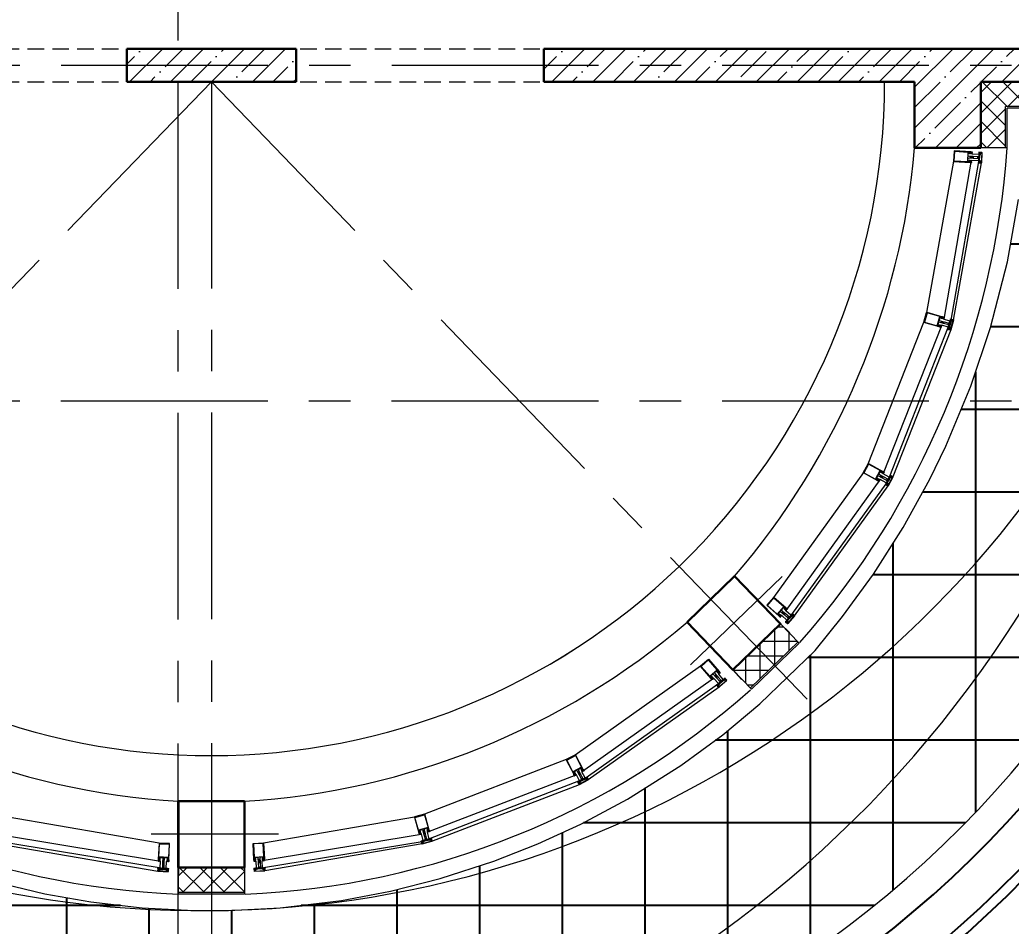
# Model space of a CAD drawing. Header units: millimetres. Extents: x -4447806 to 13389969, y -2188499 to 852203.
# Drawn here: x 3925804 to 3931802, y -610555 to -605075 of the extents above; entities that cross this region are included whole.
import ezdxf
from ezdxf import colors
from ezdxf.entities.mleader import LeaderData, LeaderLine
from ezdxf.math import Vec2, Vec3

# ---------------------------------------------------------------- set-up
doc = ezdxf.new("R2010")
doc.units = ezdxf.units.MM
doc.linetypes.add('ADSK_Штриховая_ш2 п1', pattern=[3, 2, -1])
doc.linetypes.add('CENTER', pattern=[2, 1.25, -0.25, 0.25, -0.25])
doc.layers.add('АР_Кровля дорожки', color=245, linetype='Continuous')
for name, color, linetype, lineweight in [('АР_Навесной фасад', 147, 'Continuous', 5), ('АР_Оси', 195, 'Continuous', 9), ('АР_Отметки', 250, 'Continuous', 15), ('АР_Перегородки витражные', 152, 'Continuous', 13), ('АР_Подоконники', 163, 'Continuous', 9), ('АР_Сущ Несущая стена', 216, 'Continuous', 30), ('АР_тонкая линия', 250, 'Continuous', 0), ('АР_Утеплитель', 250, 'Continuous', 9), ('АР_Штриховка монолит', 250, 'Continuous', 9)]:
    doc.layers.add(name, color=color, linetype=linetype, lineweight=lineweight)
doc.styles.add('ISOCPEUR', font='isocpeur.ttf', dxfattribs={"width": 0.7})
pattern_1 = [(90, (3969483.65, -672094.8), (-87.5, 0), []), (180, (3969483.65, -672094.8), (-7e-15, -87.5), [])]
pattern_2 = [(45, (3969483.65, -672094.8), (-61.87184, 61.87184), []), (135, (3969483.65, -672094.8), (-61.87184, -61.87184), [])]
pattern_3 = [(335.76716334, (-69115.3163, 318510.941), (0.651582564, 1.447617495), []), (65.76716334, (-69115.3163, 318510.941), (-1.447617495, 0.651582564), [])]

# ---------------------------------------------------------------- blocks, each defined once
blk = doc.blocks.new('стойка витр.')
h = blk.add_hatch()
h.set_pattern_fill('ANSI37', scale=0.5, angle=-69.23284)
h.set_pattern_definition(pattern_3)
edge = h.paths.add_edge_path()
edge.add_line((-22.7, 14.1), (-23, 15))
edge.add_arc((-23.4, 14.9), 0.427, 20.76054, 72.29996)
edge.add_arc((-23.2, 15.7), 0.427, 110.76398, 252.28796, ccw=False)
edge.add_line((-23.3, 16.1), (-22.3, 16.5))
edge.add_arc((-22.2, 16.3), 0.183, 20.74896, 110.78537, ccw=False)
edge.add_line((-22.1, 16.4), (-22, 16.3))
edge.add_arc((-21.9, 16.3), 0.183, 200.76661, 335.77797)
edge.add_line((-21.7, 16.3), (-21.1, 17.8))
edge.add_arc((-21.7, 18), 0.637, 344.39284, 381.72488)
edge.add_line((-21.1, 18.2), (-22.6, 22.1))
edge.add_arc((-23.2, 21.9), 0.637, 19.80945, 57.14149)
edge.add_line((-22.8, 22.4), (-24.3, 23.1))
edge.add_arc((-24.4, 23), 0.183, 65.75635, 200.76772)
edge.add_line((-24.5, 22.9), (-24.5, 22.8))
edge.add_arc((-24.7, 22.7), 0.183, -69.25104, 20.78537, ccw=False)
edge.add_line((-24.6, 22.6), (-25.6, 22.2))
edge.add_arc((-25.8, 22.6), 0.427, 149.24636, 290.77035, ccw=False)
edge.add_arc((-26.5, 23), 0.427, 329.23437, 380.77379)
edge.add_line((-26.1, 23.2), (-26.5, 24.2))
edge.add_arc((-26.7, 24.1), 0.183, 20.74896, 110.78537)
edge.add_line((-26.7, 24.3), (-33.5, 21.7))
edge.add_arc((-33.4, 21.4), 0.306, 107.61202, 200.68829)
edge.add_line((-33.7, 21.3), (-33.4, 20.7))
edge.add_arc((-33.1, 20.8), 0.304, 200.74529, 225.81236)
edge.add_line((-33.3, 20.5), (-31.8, 18.9))
edge.add_arc((-32, 18.7), 0.305, -108.86284, 45.7814, ccw=False)
edge.add_arc((-28.7, 27.8), 9.95, 231.95433, 250.04117, ccw=False)
edge.add_arc((-35.1, 19.6), 0.4, 42.30929, 119.22504)
edge.add_arc((-34.9, 19.6), 0.602, 134.39501, 228.6478)
edge.add_arc((-28.5, 27.8), 11, 232.08735, 240.88894)
edge.add_arc((-36.9, 12.9), 6.09, 40.7589, 60.61437, ccw=False)
edge.add_arc((-32.5, 16.6), 0.305, -34.89588, 41.60272, ccw=False)
edge.add_line((-32.3, 16.5), (-32.8, 15.8))
edge.add_arc((-32.5, 15.6), 0.305, 145.11007, 256.42425)
edge.add_line((-32.6, 15.3), (-31.7, 15.1))
edge.add_arc((-31.8, 14.8), 0.305, -34.88993, 76.42425, ccw=False)
edge.add_line((-31.5, 14.6), (-32.1, 13.9))
edge.add_arc((-31.8, 13.7), 0.305, 145.11007, 256.42425)
edge.add_line((-31.9, 13.4), (-31, 13.2))
edge.add_arc((-31.1, 12.9), 0.305, -24.22466, 76.42043, ccw=False)
edge.add_line((-30.8, 12.8), (-31.6, 11.1))
edge.add_arc((-31.3, 11), 0.305, 155.77106, 290.74029)
edge.add_line((-31.2, 10.7), (-22.8, 13.9))
edge.add_arc((-22.9, 14.1), 0.183, 290.74896, 380.74896)
edge = h.paths.add_edge_path(flags=16)
edge.add_line((-23.1, 21), (-22.2, 18.6))
edge.add_arc((-22.7, 18.4), 0.541, -69.23284, 20.76716, ccw=False)
edge.add_line((-22.5, 17.9), (-23.4, 17.6))
edge.add_arc((-23.6, 18.1), 0.541, 200.76716, 290.76716, ccw=False)
edge.add_line((-24.1, 17.9), (-25, 20.3))
edge.add_arc((-24.5, 20.5), 0.541, 110.76716, 200.76716, ccw=False)
edge.add_line((-24.7, 21), (-23.8, 21.4))
edge.add_arc((-23.6, 20.8), 0.541, 20.76716, 110.76716, ccw=False)
edge = h.paths.add_edge_path(flags=16)
edge.add_line((-26.9, 20.3), (-25.5, 16.7))
edge.add_arc((-26, 16.5), 0.541, -69.23284, 20.76716, ccw=False)
edge.add_line((-25.8, 16), (-28.2, 15.1))
edge.add_arc((-28.4, 15.6), 0.541, 200.76716, 290.76716, ccw=False)
edge.add_line((-28.9, 15.4), (-30.3, 19))
edge.add_arc((-29.8, 19.2), 0.541, 110.76716, 200.76716, ccw=False)
edge.add_line((-30, 19.7), (-27.5, 20.6))
edge.add_arc((-27.4, 20.1), 0.541, 20.76716, 110.76716, ccw=False)
h = blk.add_hatch()
h.set_pattern_fill('ANSI37', scale=0.5, angle=-69.23284)
h.set_pattern_definition([(335.76716334, (-69115.9168, 318510.7132), (0.651582564, 1.447617495), []), (65.76716334, (-69115.9168, 318510.7132), (-1.447617495, 0.651582564), [])])
edge = h.paths.add_edge_path()
edge.add_arc((-61.4, -46.2), 0.549, 155.76571, 200.76716)
edge.add_line((-61.9, -46), (-61.2, -44.4))
edge.add_arc((-61, -44.5), 0.183, 20.76716, 155.76571)
edge.add_line((-60.9, -44.4), (-60.8, -44.6))
edge.add_arc((-60.6, -44.6), 0.183, 200.76716, 290.76716)
edge.add_line((-60.6, -44.7), (-59.4, -44.3))
edge.add_arc((-59.6, -43.9), 0.427, -69.23284, 72.29364)
edge.add_arc((-59.3, -43.1), 0.427, 200.76716, 252.29364)
edge.add_line((-59.7, -43.2), (-63, -34.5))
edge.add_arc((-62.7, -34.4), 0.305, 110.76716, 200.76716)
edge.add_line((-62.8, -34.1), (-60.6, -33.3))
edge.add_arc((-60.4, -33.6), 0.304, 76.40287, 110.76716)
edge.add_line((-60.4, -33.3), (-60.1, -33.6))
edge.add_arc((-108.2, -55.9), 53, 16.7114, 24.82293)
edge.add_line((-57.4, -40.6), (-57.9, -41.3))
edge.add_arc((-57.7, -41.5), 0.305, 145.11089, 256.42344)
edge.add_line((-57.7, -41.8), (-56.9, -42))
edge.add_arc((-57, -42.3), 0.305, -34.88911, 76.42344)
edge.add_line((-56.7, -42.5), (-57.2, -43.3))
edge.add_arc((-56.9, -43.5), 0.305, 145.11089, 256.42344)
edge.add_line((-57, -43.8), (-56.1, -44))
edge.add_arc((-56.2, -44.3), 0.305, -34.88911, 76.42344)
edge.add_line((-56, -44.4), (-56.5, -45.1))
edge.add_arc((-56.2, -45.3), 0.305, 145.11089, 256.42344)
edge.add_line((-56.3, -45.6), (-55.4, -45.8))
edge.add_arc((-55.5, -46.1), 0.305, -34.88911, 76.42344)
edge.add_line((-55.3, -46.3), (-55.8, -47))
edge.add_arc((-55.5, -47.2), 0.305, 145.11089, 256.42344)
edge.add_line((-55.6, -47.5), (-54.7, -47.8))
edge.add_arc((-54.8, -48.1), 0.305, -34.88911, 76.42344)
edge.add_line((-54.5, -48.3), (-55, -49))
edge.add_arc((-54.8, -49.1), 0.305, 145.11089, 256.42344)
edge.add_line((-54.8, -49.4), (-54, -49.6))
edge.add_arc((-54.1, -49.9), 0.305, -34.88911, 76.42344)
edge.add_line((-53.8, -50.1), (-54.3, -50.8))
edge.add_arc((-54.1, -51), 0.305, 145.11089, 256.42344)
edge.add_line((-54.1, -51.3), (-53.3, -51.5))
edge.add_arc((-53.4, -51.8), 0.305, -43.67509, 76.4279)
edge.add_line((-53.1, -52), (-53.8, -52.6))
edge.add_arc((-53.6, -52.8), 0.305, 136.32859, 262.74713)
edge.add_arc((-54.6, -61.1), 7.99, 59.58604, 82.74713)
edge.add_arc((-50.7, -54.4), 0.305, 253.29101, 419.58604)
edge.add_arc((-52.6, -60.5), 6.03, 73.29101, 110.76716)
edge.add_line((-54.7, -54.9), (-54.8, -54.9))
edge.add_arc((-55, -54.5), 0.427, 200.76716, 290.76716)
edge.add_line((-55.4, -54.7), (-56.7, -51.1))
edge.add_arc((-56.3, -51), 0.427, 149.23664, 200.76716)
edge.add_arc((-57, -50.5), 0.427, -30.76336, 40.0143)
edge.add_arc((-57, -50.5), 0.427, 40.00046, 110.76716)
edge.add_line((-57.2, -50.1), (-58.3, -50.6))
edge.add_arc((-58.3, -50.7), 0.183, 110.76716, 200.76716)
edge.add_line((-58.4, -50.8), (-58.4, -51))
edge.add_arc((-58.5, -51.1), 0.183, 245.76862, 380.76716)
edge.add_line((-58.6, -51.3), (-60.2, -50.6))
edge.add_arc((-60, -50.1), 0.549, 200.76716, 245.76862)
edge.add_line((-60.5, -50.3), (-61.9, -46.4))
edge = h.paths.add_edge_path(flags=16)
edge.add_arc((-59.4, -49), 0.541, 200.76716, 290.76716)
edge.add_line((-60.8, -46.8), (-59.9, -49.2))
edge.add_arc((-60.3, -46.6), 0.541, 110.76716, 200.76716)
edge.add_line((-59.3, -45.7), (-60.5, -46.1))
edge.add_arc((-59.1, -46.2), 0.541, 20.76716, 110.76716)
edge.add_line((-57.7, -48.4), (-58.6, -46))
edge.add_arc((-58.2, -48.6), 0.541, -69.23284, 20.76716)
edge.add_line((-59.2, -49.5), (-58, -49.1))
h = blk.add_hatch()
h.set_pattern_fill('ANSI37', scale=0.5, angle=-69.23284)
h.set_pattern_definition(pattern_3)
edge = h.paths.add_edge_path()
edge.add_line((-7.6, -25.6), (-7.3, -26.5))
edge.add_arc((-7.7, -26.7), 0.427, -30.76563, 20.77379, ccw=False)
edge.add_arc((-6.9, -27.1), 0.427, 149.24636, 290.77035)
edge.add_line((-6.8, -27.5), (-5.8, -27.1))
edge.add_arc((-5.8, -27), 0.183, 290.74896, 380.78537)
edge.add_line((-5.7, -26.9), (-5.7, -26.8))
edge.add_arc((-5.5, -26.7), 0.183, 65.75635, 200.76772, ccw=False)
edge.add_line((-5.5, -26.5), (-4, -27.3))
edge.add_arc((-4.3, -27.8), 0.637, 19.80945, 57.14149, ccw=False)
edge.add_line((-3.7, -27.6), (-2.3, -31.5))
edge.add_arc((-2.9, -31.7), 0.637, -15.60716, 21.72488, ccw=False)
edge.add_line((-2.2, -31.9), (-2.8, -33.4))
edge.add_arc((-3, -33.4), 0.183, 200.76661, 335.77797, ccw=False)
edge.add_line((-3.2, -33.4), (-3.2, -33.3))
edge.add_arc((-3.4, -33.4), 0.183, 20.74896, 110.78537)
edge.add_line((-3.5, -33.2), (-4.5, -33.6))
edge.add_arc((-4.3, -34), 0.427, 110.76398, 252.28796)
edge.add_arc((-4.6, -34.8), 0.427, 20.76054, 72.29996, ccw=False)
edge.add_line((-4.2, -34.6), (-3.8, -35.7))
edge.add_arc((-4, -35.7), 0.183, -69.25104, 20.78537, ccw=False)
edge.add_line((-3.9, -35.9), (-10.6, -38.5))
edge.add_arc((-10.8, -38.2), 0.306, 200.84604, 293.92231, ccw=False)
edge.add_line((-11, -38.3), (-11.3, -37.6))
edge.add_arc((-11, -37.5), 0.304, 175.72197, 200.78904, ccw=False)
edge.add_line((-11.3, -37.5), (-11.3, -35.2))
edge.add_arc((-11.6, -35.2), 0.305, 355.75293, 510.39717)
edge.add_arc((-3.1, -39.8), 9.95, 151.49316, 169.57999)
edge.add_arc((-13.3, -38), 0.4, 282.30929, 359.22504, ccw=False)
edge.add_arc((-13.2, -37.8), 0.602, 172.88652, 267.13932, ccw=False)
edge.add_arc((-2.9, -39.7), 11, 160.64539, 169.44698, ccw=False)
edge.add_arc((-19.1, -34.1), 6.09, 340.91996, 360.77542)
edge.add_arc((-13.3, -34), 0.305, 359.93161, 436.4302)
edge.add_line((-13.2, -33.7), (-14.1, -33.5))
edge.add_arc((-14, -33.2), 0.305, 145.11007, 256.42425, ccw=False)
edge.add_line((-14.3, -33), (-13.7, -32.3))
edge.add_arc((-14, -32.2), 0.305, 325.11007, 436.42425)
edge.add_line((-13.9, -31.9), (-14.8, -31.7))
edge.add_arc((-14.7, -31.4), 0.305, 145.11007, 256.42425, ccw=False)
edge.add_line((-15, -31.2), (-14.4, -30.5))
edge.add_arc((-14.7, -30.3), 0.305, 325.11389, 425.75899)
edge.add_line((-14.6, -30), (-16.3, -29.3))
edge.add_arc((-16.2, -29), 0.305, 110.79404, 245.76326, ccw=False)
edge.add_line((-16.3, -28.7), (-7.9, -25.5))
edge.add_arc((-7.8, -25.7), 0.183, 20.78537, 110.78537, ccw=False)
edge = h.paths.add_edge_path(flags=16)
edge.add_line((-3.3, -31.1), (-4.3, -28.7))
edge.add_arc((-4.8, -28.9), 0.541, 20.76716, 110.76716)
edge.add_line((-5, -28.3), (-5.9, -28.7))
edge.add_arc((-5.7, -29.2), 0.541, 110.76716, 200.76716)
edge.add_line((-6.2, -29.4), (-5.3, -31.8))
edge.add_arc((-4.8, -31.6), 0.541, 200.76716, 290.76716)
edge.add_line((-4.6, -32.1), (-3.7, -31.8))
edge.add_arc((-3.9, -31.3), 0.541, 290.76716, 380.76716)
edge = h.paths.add_edge_path(flags=16)
edge.add_line((-6.7, -33), (-8, -29.4))
edge.add_arc((-8.5, -29.6), 0.541, 20.76716, 110.76716)
edge.add_line((-8.7, -29.1), (-11.1, -30))
edge.add_arc((-10.9, -30.5), 0.541, 110.76716, 200.76716)
edge.add_line((-11.4, -30.7), (-10.1, -34.3))
edge.add_arc((-9.6, -34.1), 0.541, 200.76716, 290.76716)
edge.add_line((-9.4, -34.6), (-7, -33.7))
edge.add_arc((-7.2, -33.2), 0.541, 290.76716, 380.76716)
at = {"lineweight": 0, "ltscale": 100, "transparency": 33554687}
for points in [[(-68.6, -58.5), (-90.2, -1.6), (-90, -1.3), (-89, -0.9), (-88.6, -1), (-87.7, -3.3), (-87.4, -3.4), (-86.7, -3.2), (-86.4, -2.8), (-87.3, -0.5), (-87.2, -0.2), (-82, 1.7), (-80.5, 1.3), (-79.7, 1.5), (-77.3, 4.2), (-77.8, 4.8), (-90.5, 0), (-91.4, -2), (-69.8, -59.1), (-67.8, -59.9), (-55.1, -55.1), (-55.2, -54.3), (-58.7, -53.8), (-59.5, -54.2), (-60.2, -55.7), (-65.4, -57.6), (-65.7, -57.4), (-66.6, -55.1), (-67, -55), (-67.7, -55.3), (-67.9, -55.6), (-67, -57.9), (-67.2, -58.3), (-68.2, -58.7)], [(65.9, 59.3), (-26.6, 24.2), (-25.9, 22.2), (-25.3, 22), (-24.8, 22.1), (-25.2, 23.2), (-20.5, 24.9), (-19.2, 21.4), (-18.8, 21.3), (-19, 20.8), (-17.7, 17.4), (-22.4, 15.6), (-22.7, 16.5), (-23.2, 16.4), (-23.4, 15.7), (-22.8, 13.9), (-17.2, 16), (-16.2, 17), (-15.5, 19.8), (-15.4, 20.1), (-17, 24.3), (-17.4, 24.6), (-17.5, 25.4), (-13.7, 26.9), (-12.5, 26.3), (-4.3, 4.8), (-4.9, 3.6), (-32.7, -7), (-32.8, -7.4), (-32.4, -8.4), (-31.1, -9.1), (-30.3, -8.8), (-29.8, -9.1), (-28.6, -8.7), (-28.6, -8.2), (-28.2, -8.5), (-27, -8.1), (-26.9, -7.5), (-26.5, -7.9), (-25.3, -7.5), (-25.3, -6.9), (-24.8, -7.2), (-23.6, -6.8), (-23.6, -6.3), (-23.1, -6.6), (-21.9, -6.2), (-21.9, -5.6), (-21.5, -6), (-20.3, -5.6), (-20.2, -5), (-19.8, -5.3), (-18.6, -4.9), (-18.4, -4.3), (-18, -4.7), (-17.4, -4.4), (-15.1, -4.8), (-14.5, -6.4), (-15.8, -7.9), (-15.9, -8.7), (-16.3, -8.3), (-17.4, -8.8), (-17.6, -9.3), (-18, -9), (-19.1, -9.4), (-19.3, -10), (-19.7, -9.6), (-20.8, -10.1), (-20.9, -10.6), (-21.4, -10.3), (-22.5, -10.7), (-22.6, -11.2), (-23, -10.9), (-24.3, -11.3), (-24.3, -11.9), (-24.7, -11.5), (-25.8, -12), (-26, -12.5), (-26.4, -12.2), (-27.6, -12.6), (-27.6, -13.1), (-28.1, -12.8), (-29.3, -13.3), (-29.3, -13.8), (-29.9, -15.1), (-29.5, -16.2), (-29.1, -16.3), (-1.3, -5.8), (-0.1, -6.4), (8.1, -27.9), (7.6, -29.2), (3.8, -30.6), (3.2, -29.8), (3.4, -29.5), (1.7, -25.2), (1.6, -25.1), (-0.9, -23.4), (-2.3, -23.3), (-7.8, -25.4), (-7.2, -27.2), (-6.5, -27.6), (-6, -27.4), (-6.4, -26.4), (-1.7, -24.6), (-0.4, -28.2), (0, -28.3), (-0.2, -28.7), (1.1, -32.2), (-3.6, -33.9), (-3.9, -33), (-4.4, -33.2), (-4.6, -33.8), (-4, -35.7), (88.6, -0.5), (89.2, 0.7), (67.2, 58.7)], [(63.8, 56.3), (85.1, 0.2), (10.6, -28), (-10.6, 28)]]:
    blk.add_lwpolyline(points, close=True, dxfattribs=at)
for points in [[(-73.6, -6.3), (-74.2, -6), (-74.8, -6.2), (-74.4, -7.2), (-76.6, -8, -0.414362), (-77, -7.8), (-79.3, -1.5, -0.414326), (-78.7, -0.2), (-77.3, 0.4), (-76.9, -0.7), (-76.3, -0.4), (-76.1, 0.3), (-77.3, 3.5, 0.551224), (-77.8, 3.6), (-79.9, 1.3, -0.267349), (-80.9, 1.1), (-82.1, 1.4, 0.249629), (-82.6, 1.3), (-86.2, -1.9, 0.827043), (-85.6, -2.8), (-82.1, -1.5, -0.414326), (-80.8, -2.1), (-78.1, -9.1, 0.414326), (-76.8, -9.7), (-75.7, -9.2, -0.082799), (-71.8, -16.3), (-68.3, -25.6), (-67.9, -25.7), (-68.1, -26.1), (-64.6, -35.3, -0.082799), (-62.8, -43.1), (-63.9, -43.6, 0.414326), (-64.5, -44.9), (-61.9, -51.9, -0.414326), (-62.5, -53.2), (-66, -54.5, 0.827043), (-65.8, -55.6), (-61, -55.6, 0.249629), (-60.6, -55.4), (-59.9, -54.3, -0.267349), (-59, -53.9), (-55.9, -54.2, 0.551224), (-55.6, -53.7), (-56.8, -50.5), (-57.5, -50.1), (-58, -50.4), (-57.6, -51.4), (-59.1, -52, -0.414326), (-60.5, -51.4), (-62.8, -45.1, -0.414362), (-62.7, -44.7), (-60.5, -43.9), (-60.1, -44.8), (-59.6, -44.6), (-59.3, -43.9)], [(-32.4, -8.4), (-32.8, -7.4, 0.523933), (-33.2, -7.2), (-64.2, -18.9, 0.414326), (-64.5, -19.6), (-64.1, -20.9, 0.410627), (-63.4, -21.2), (-62.7, -21, 0.492552), (-62.6, -20.7), (-62.8, -20.2, -0.441111), (-62.6, -19.9), (-60.8, -19.3, -0.208057), (-59.9, -19.4, -0.000016), (-56.9, -20.8, -0.439819), (-56.4, -22.2, -0.000016), (-57.7, -25.2, -0.208057), (-58.3, -25.9), (-60.1, -26.6, -0.441111), (-60.4, -26.5), (-60.6, -26, 0.492552), (-60.9, -25.9), (-61.5, -26.1, 0.410627), (-61.8, -26.8), (-61.3, -28.1, 0.414326), (-60.6, -28.4), (-29.6, -16.6, 0.523933), (-29.5, -16.2), (-29.8, -15.2)]]:
    blk.add_lwpolyline(points, format="xyb", close=True, dxfattribs=at)
at = {"color": 7, "lineweight": 0, "ltscale": 100, "transparency": 33554687}
for points in [[(-74.1, 3.3, 0.57795), (-74.3, 3.8), (-75.2, 3.8, -0.615334), (-75.4, 4.3, 0.101403), (-73.8, 7.1, 0.887085), (-74.4, 7.4, -0.164997), (-77.4, 4.9), (-77.5, 4.9, 0.414304), (-77.7, 4.3), (-76.4, 0.8, 0.228696), (-76.1, 0.5, -0.319049), (-75.8, 0.1, -0.319002), (-76.1, -0.3), (-77.2, -0.7, -0.4144), (-77.5, -0.6), (-77.6, -0.4, 0.668339), (-77.9, -0.4), (-78.6, -1.9, 0.198883), (-78.6, -2.4), (-77.2, -6.2, 0.198883), (-76.9, -6.5), (-75.3, -7.3, 0.668339), (-75.1, -7), (-75.1, -6.8, -0.4144), (-75, -6.6), (-73.9, -6.1, -0.710202), (-73.4, -6.7, 0.228696), (-73.4, -7.1), (-70.1, -15.8, 0.414362), (-69.7, -16), (-67.4, -15.1, 0.151171), (-67.3, -15), (-67.3, -14.6, 0.035408), (-69.9, -7.6), (-70.8, -7.4, -0.527868), (-71, -6.9), (-70.5, -6.2, 0.527868), (-70.6, -5.7), (-71.5, -5.4, -0.527868), (-71.7, -4.9), (-71.2, -4.2, 0.527868), (-71.4, -3.7), (-72.3, -3.5, -0.527868), (-72.4, -3.1), (-71.9, -2.4, 0.527868), (-72.1, -1.9), (-73, -1.7, -0.527868), (-73.1, -1.2), (-72.7, -0.4, 0.527868), (-72.8, 0.1), (-73.7, 0.3, -0.527868), (-73.9, 0.8), (-73.4, 1.5, 0.527868), (-73.5, 1.9), (-74.4, 2.1, -0.527868), (-74.6, 2.6)], [(-22.7, 14.1), (-23, 15, 0.228752), (-23.3, 15.3, -0.710164), (-23.3, 16.1), (-22.3, 16.5, -0.4144), (-22.1, 16.4), (-22, 16.3, 0.66825), (-21.7, 16.3), (-21.1, 17.8, 0.164348), (-21.1, 18.2), (-22.6, 22.1, 0.164348), (-22.8, 22.4), (-24.3, 23.1, 0.66825), (-24.5, 22.9), (-24.5, 22.8, -0.4144), (-24.6, 22.6), (-25.6, 22.2, -0.710164), (-26.1, 22.8, 0.228752), (-26.1, 23.2), (-26.5, 24.2, 0.4144), (-26.7, 24.3), (-33.5, 21.7, 0.430028), (-33.7, 21.3), (-33.4, 20.7, 0.109814), (-33.3, 20.5), (-31.8, 18.9, -0.800036), (-32.1, 18.4, -0.079083), (-34.8, 19.9, 0.348803), (-35.3, 20, 0.436125), (-35.3, 19.1, 0.038423), (-33.9, 18.2, -0.086853), (-32.3, 16.9, -0.346763), (-32.3, 16.5), (-32.8, 15.8, 0.527877), (-32.6, 15.3), (-31.7, 15.1, -0.527877), (-31.5, 14.6), (-32.1, 13.9, 0.527877), (-31.9, 13.4), (-31, 13.2, -0.469739), (-30.8, 12.8), (-31.6, 11.1, 0.667984), (-31.2, 10.7), (-22.8, 13.9, 0.414214)], [(-53.3, -51.5, -0.57795), (-53.1, -52), (-53.8, -52.6, 0.615334), (-53.6, -53.1, -0.101403), (-50.6, -54.2, -0.887085), (-50.8, -54.7, 0.164997), (-54.7, -54.9), (-54.8, -54.9, -0.414304), (-55.4, -54.7), (-56.7, -51.1, -0.228696), (-56.7, -50.8, 0.319049), (-56.7, -50.3, 0.319002), (-57.2, -50.1), (-58.3, -50.6, 0.4144), (-58.4, -50.8), (-58.4, -51, -0.668339), (-58.6, -51.3), (-60.2, -50.6, -0.198883), (-60.5, -50.3), (-61.9, -46.4, -0.198883), (-61.9, -46), (-61.2, -44.4, -0.668339), (-60.9, -44.4), (-60.8, -44.6, 0.4144), (-60.6, -44.7), (-59.4, -44.3, 0.710202), (-59.4, -43.5, -0.228696), (-59.7, -43.2), (-63, -34.5, -0.414362), (-62.8, -34.1), (-60.6, -33.3, -0.151171), (-60.4, -33.3), (-60.1, -33.6, -0.035408), (-57.4, -40.6), (-57.9, -41.3, 0.527868), (-57.7, -41.8), (-56.9, -42, -0.527868), (-56.7, -42.5), (-57.2, -43.3, 0.527868), (-57, -43.8), (-56.1, -44, -0.527868), (-56, -44.4), (-56.5, -45.1, 0.527868), (-56.3, -45.6), (-55.4, -45.8, -0.527868), (-55.3, -46.3), (-55.8, -47, 0.527868), (-55.6, -47.5), (-54.7, -47.8, -0.527868), (-54.5, -48.3), (-55, -49, 0.527868), (-54.8, -49.4), (-54, -49.6, -0.527868), (-53.8, -50.1), (-54.3, -50.8, 0.527868), (-54.1, -51.3)], [(-7.6, -25.6), (-7.3, -26.5, -0.228752), (-7.3, -26.9, 0.710164), (-6.8, -27.5), (-5.8, -27.1, 0.4144), (-5.7, -26.9), (-5.7, -26.8, -0.66825), (-5.5, -26.5), (-4, -27.3, -0.164348), (-3.7, -27.6), (-2.3, -31.5, -0.164348), (-2.2, -31.9), (-2.8, -33.4, -0.66825), (-3.2, -33.4), (-3.2, -33.3, 0.4144), (-3.5, -33.2), (-4.5, -33.6, 0.710164), (-4.5, -34.4, -0.228752), (-4.2, -34.6), (-3.8, -35.7, -0.4144), (-3.9, -35.9), (-10.6, -38.5, -0.430028), (-11, -38.3), (-11.3, -37.6, -0.109814), (-11.3, -37.5), (-11.3, -35.2, 0.800036), (-11.8, -35.1, 0.079083), (-12.9, -38, -0.348803), (-13.2, -38.4, -0.436125), (-13.8, -37.7, -0.038423), (-13.3, -36.1, 0.086853), (-13, -34, 0.346763), (-13.2, -33.7), (-14.1, -33.5, -0.527877), (-14.3, -33), (-13.7, -32.3, 0.527877), (-13.9, -31.9), (-14.8, -31.7, -0.527877), (-15, -31.2), (-14.4, -30.5, 0.469739), (-14.6, -30), (-16.3, -29.3, -0.667984), (-16.3, -28.7), (-7.9, -25.5, -0.414214)]]:
    blk.add_lwpolyline(points, format="xyb", close=True, dxfattribs=at)
for points in [[(-72, 0.1), (-72.9, -0.3)], [(-26.7, 24.3), (-26.7, 24.3)], [(-22.8, 13.9), (-22.8, 13.9)]]:
    blk.add_lwpolyline(points, dxfattribs=at)
blk.add_lwpolyline([(-72.9, -0.3), (-54.8, -48), (-53.9, -47.7), (-72, 0.1)], close=True)
at = {"lineweight": 0, "ltscale": 100, "transparency": 33554687}
for points in [[(-69.8, -5.6), (-69.2, -5.9), (-30.9, 8.6), (-30.6, 9.2), (-31.2, 10.7)], [(-56.1, -42), (-55.8, -41.4), (-17.5, -26.8), (-16.8, -27.1), (-16.3, -28.6)]]:
    blk.add_lwpolyline(points, dxfattribs=at)
at = {"color": 7}
for points in [[(-26.9, 20.3), (-25.5, 16.7, -0.414214), (-25.8, 16), (-28.2, 15.1, -0.414214), (-28.9, 15.4), (-30.3, 19, -0.414214), (-30, 19.7), (-27.5, 20.6, -0.414214)], [(-23.1, 21), (-22.2, 18.6, -0.414214), (-22.5, 17.9), (-23.4, 17.6, -0.414214), (-24.1, 17.9), (-25, 20.3, -0.414214), (-24.7, 21), (-23.8, 21.4, -0.414214)], [(-75.3, -1.9), (-74.4, -4.3, -0.414214), (-74.7, -5), (-75.9, -5.4, -0.414214), (-76.6, -5.1), (-77.5, -2.7, -0.414214), (-77.2, -2), (-76, -1.6, -0.414214)], [(-57.7, -48.4), (-58.6, -46, 0.414214), (-59.3, -45.7), (-60.5, -46.1, 0.414214), (-60.8, -46.8), (-59.9, -49.2, 0.414214), (-59.2, -49.5), (-58, -49.1, 0.414214)], [(-6.7, -33), (-8, -29.4, 0.414214), (-8.7, -29.1), (-11.1, -30, 0.414214), (-11.4, -30.7), (-10.1, -34.3, 0.414214), (-9.4, -34.6), (-7, -33.7, 0.414214)], [(-3.3, -31.1), (-4.3, -28.7, 0.414214), (-5, -28.3), (-5.9, -28.7, 0.414214), (-6.2, -29.4), (-5.3, -31.8, 0.414214), (-4.6, -32.1), (-3.7, -31.8, 0.414214)]]:
    blk.add_lwpolyline(points, format="xyb", close=True, dxfattribs=at)
at = {"color": 7, "lineweight": 0, "ltscale": 100, "transparency": 33554687}
blk.add_arc((-33.4, 21.4), 0.305, 110.75619, 200.77789, dxfattribs=at)
blk = doc.blocks.new('A$Ccadbda81')
at = {"layer": 'АР_Перегородки витражные', "color": 5}
for p, q in [((-94.6, -52.9), (104.4, -1005.7)), ((145.4, -996.9), (-54, -42.9)), ((55, -45.6), (250.6, -952.9)), ((89.1, -1005.5), (-114.1, -60.5)), ((635.7, -1855), (269.6, -1012)), ((107.8, -1063.6), (488.9, -1940.5)), ((507.8, -1935.4), (124.3, -1053.1)), ((162.8, -1036.6), (545.9, -1917.9)), ((666.3, -1908), (1236, -2642.8)), ((1162.9, -2724.7), (567.3, -1955.2)), ((1112.6, -2759.6), (519.5, -1993.4)), ((533.4, -1979.6), (1130.2, -2750.6))]:
    blk.add_line(p, q, dxfattribs=at)
at = {"layer": 'АР_Перегородки витражные', "xscale": -1}
for p, rotation in [((-31.1, -22.3), 206.0439613467204), ((1196.3, -2722.7), 244.0437384224219)]:
    blk.add_blockref('стойка витр.', p, dxfattribs=dict(at, rotation=rotation))
at = {"layer": 'АР_Перегородки витражные'}
for p, rotation in [((180.5, -1008.2), 357.0718620546067), ((578.8, -1923.8), 9.301548555461455)]:
    blk.add_blockref('стойка витр.', p, dxfattribs=dict(at, rotation=rotation))
blk = doc.blocks.new('_DotSmall')
at = {"color": 0, "linetype": 'ByBlock', "const_width": 0.5}
blk.add_lwpolyline([(-0.0625, 0, 1), (0.0625, 0, 1)], format="xyb", close=True, dxfattribs=at)

msp = doc.modelspace()

# ---------------------------------------------------------------- hatches: boundary and pattern name
at = {"layer": 'АР_Кровля дорожки', "ltscale": 120, "true_color": 0x636466}
h = msp.add_hatch(dxfattribs=at)
h.set_pattern_fill('ANSI37', color=251, scale=4000, angle=45, double=1)
h.set_pattern_definition([(90, (3426087.1, -654929.13), (-500, 0), []), (180, (3426087.1, -654929.13), (-3e-14, -500), [])])
h.paths.add_polyline_path([(3933349.382, -605710.943), (3931877.691, -605710.943), (3931877.691, -605889.506), (3931845.823, -606161.285), (3931778.837, -606538.301), (3931677.264, -606935.318), (3931558.378, -607289.661), (3931406.58, -607652.863), (3931309.854, -607851.553), (3931147.733, -608145.146), (3930968.554, -608426.265), (3930781.942, -608683.009), (3930616.217, -608887.804), (3930281.102, -609211.421), (3930056.393, -609397.249), (3929802.731, -609582.834), (3929480.23, -609786), (3929197.307, -609937.628), (3928938.705, -610056.845), (3928670.804, -610162.397), (3928347.461, -610266.962), (3928047.533, -610342.905), (3927751.161, -610399.167), (3927379.57, -610444.058), (3927066.651, -610460.233), (3926859.218, -610459.941), (3926544.46, -610443.817), (3926234.235, -610408.144), (3925955.311, -610359.245), (3925643.818, -610285.041), (3925446.445, -610227.013), (3925155.881, -610125.362), (3924857.142, -609999.004), (3924664.396, -609904.95), (3924523.662, -609829.787), (3924321.801, -609711.758), (3924039.52, -609524.111), (3923849.281, -609381.184), (3923644.303, -609210.843), (3923482.737, -609054.801), (3923347.602, -608924.302), (3923127.145, -608664.449), (3922926.855, -608387.661), (3922766.663, -608135.282), (3922617.192, -607866.56), (3922493.265, -607610.749), (3922366.275, -607304.176), (3922221.894, -606863.15), (3922119.782, -606424.519), (3922045.381, -605880.003), (3922045.381, -605710.943), (3920576.861, -605710.943, 0.96051256)])
at = {"layer": 'АР_Утеплитель', "ltscale": 100}
h = msp.add_hatch(dxfattribs=at)
h.set_pattern_fill('ANSI37', color=256, scale=700)
h.set_pattern_definition([(45, (2947521.325, -567735.58), (-61.871843, 61.871843), []), (135, (2947521.325, -567735.58), (-61.871843, -61.871843), [])])
h.paths.add_polyline_path([(3907597.775, -569175.297), (3907447.312, -569175.297), (3907447.774, -569719.115), (3910577.774, -569719.115), (3910577.774, -572649.115), (3913697.93, -572649.115), (3913697.93, -580669.115), (3909897.774, -580669.115), (3909897.774, -580799.115), (3904507.774, -580799.115), (3904507.774, -589409.115), (3909482.957, -589409.115), (3909482.957, -585444.115), (3944282.957, -585444.115), (3944282.957, -589409.115), (3954782.957, -589409.115), (3954782.957, -607279.115), (3961132.973, -607279.115), (3961132.941, -616989.115), (3948032.957, -616989.115), (3948032.957, -610639.115), (3940152.957, -610639.115), (3940152.957, -605449.115), (3931617.654, -605449.115), (3931617.654, -605849.115), (3931767.654, -605849.115), (3931767.654, -605599.115), (3940002.957, -605599.115), (3940002.957, -610789.115), (3947882.957, -610789.115), (3947882.957, -617139.115), (3961282.941, -617139.115), (3961282.973, -607129.115), (3954932.957, -607129.115), (3954932.957, -589259.115), (3944432.957, -589259.115), (3944432.957, -585294.115), (3909332.957, -585294.115), (3909332.957, -589259.115), (3904657.774, -589259.115), (3904657.774, -580949.115), (3910047.774, -580949.115), (3910047.774, -580819.115), (3913847.93, -580819.115), (3913847.93, -572499.115), (3910727.774, -572499.115), (3910727.774, -569569.115), (3907597.774, -569569.115)])
h.paths.add_polyline_path([(3907447.542, -567525.297), (3907597.542, -567525.297), (3907597.774, -566368.854), (3907747.774, -566368.854), (3907747.774, -566218.854), (3907447.774, -566218.854)])
h = msp.add_hatch(dxfattribs=at)
h.set_pattern_fill('ANSI37', color=256, scale=700, angle=45)
h.set_pattern_definition(pattern_1)
edge = h.paths.add_edge_path()
edge.add_arc((3926961.5, -605450.788), 4822.599, 311.6149423, 316.4372381, ccw=False)
edge.add_line((3930164.29, -609056.283), (3930118.735, -609004.911))
edge.add_line((3930118.735, -609004.911), (3930406.433, -608727.047))
edge.add_line((3930406.433, -608727.047), (3930456.051, -608774.275))
h = msp.add_hatch(dxfattribs=at)
h.set_pattern_fill('ANSI37', color=256, scale=700, angle=45)
h.set_pattern_definition(pattern_1)
h.paths.add_polyline_path([(3930120.21, -609006.457), (3930224.43, -609114.38), (3930512.166, -608836.517), (3930407.989, -608728.638)])
h = msp.add_hatch(dxfattribs=at)
h.set_pattern_fill('ANSI37', color=256, scale=700)
h.set_pattern_definition(pattern_2)
h.paths.add_polyline_path([(3926762.957, -610201.265), (3926762.957, -610351.296), (3927162.957, -610351.296), (3927162.957, -610201.327)])
h = msp.add_hatch(dxfattribs=at)
h.set_pattern_fill('ANSI37', color=256, scale=700)
h.set_pattern_definition(pattern_2)
h.paths.add_polyline_path([(3926762.957, -610201.265), (3926762.957, -610351.296), (3927162.957, -610351.296), (3927162.957, -610201.327)])
at = {"layer": 'АР_Штриховка монолит', "ltscale": 100}
h = msp.add_hatch(dxfattribs=at)
h.set_pattern_fill('ANSI35', color=256, scale=700)
h.set_pattern_definition([(45, (2946725.79, -506889.22), (-123.743687, 123.743687), []), (45, (2946849.53, -506889.22), (-123.743687, 123.743687), [218.75, -43.75, 0, -43.75])])
h.paths.add_polyline_path([(3927474.977, -605249.115), (3926450.974, -605249.115), (3926450.974, -605449.115), (3927474.977, -605449.115)])
h = msp.add_hatch(dxfattribs=at)
h.set_pattern_fill('ANSI35', color=256, scale=700)
h.set_pattern_definition([(45, (2949279.87, -506889.22), (-123.743687, 123.743687), []), (45, (2949403.61, -506889.22), (-123.743687, 123.743687), [218.75, -43.75, 0, -43.75])])
h.paths.add_polyline_path([(3940152.957, -605249.115), (3928974.977, -605249.115), (3928974.977, -605449.115), (3931217.654, -605449.115), (3931217.654, -605849.115), (3931617.654, -605849.115), (3931617.654, -605449.115), (3940152.957, -605449.115)])

# ---------------------------------------------------------------- linework, layer by layer
at = {"ltscale": 100}
for radius in [6880.89, 6820.89, 6570.89]:
    msp.add_arc((3926965.588, -605451.662), radius, 181.3104249, 358.6895751, dxfattribs=at)
at = {"layer": 'АР_Навесной фасад', "ltscale": 100}
for p, q in [((3940002.957, -605599.115), (3931767.654, -605599.115)), ((3939992.957, -605609.115), (3931777.654, -605609.115)), ((3931777.654, -605849.115), (3931617.654, -605849.115)), ((3931777.673, -605849.115), (3931617.673, -605849.115)), ((3926762.957, -610201.296), (3926762.957, -610361.296))]:
    msp.add_line(p, q, dxfattribs=at)
at = {"layer": 'АР_Навесной фасад', "color": 18, "ltscale": 100, "true_color": 0x000000}
for points in [[(3931767.654, -605849.115), (3931767.654, -605599.115)], [(3931767.673, -605849.115), (3931767.673, -605599.115)], [(3931777.654, -605849.115), (3931777.654, -605609.115)], [(3931777.673, -605849.115), (3931777.673, -605609.115)], [(3930406.433, -608727.047), (3930463.294, -608781.17)], [(3930406.466, -608727.034), (3930519.112, -608843.71)], [(3930512.166, -608836.517), (3930224.43, -609114.38)], [(3930519.112, -608843.71), (3930231.377, -609121.574)], [(3930118.697, -609004.911), (3930170.928, -609063.762)], [(3930118.73, -609004.897), (3930231.363, -609121.587)], [(3926762.976, -610199.115), (3926762.957, -610279.306)], [(3926762.976, -610199.115), (3926762.957, -610279.306)], [(3926762.995, -610199.115), (3926762.976, -610279.306)], [(3927162.976, -610199.115), (3927162.976, -610279.185)], [(3927162.976, -610199.115), (3927162.976, -610361.367)], [(3927162.957, -610351.296), (3926762.957, -610351.296)], [(3927162.957, -610361.296), (3926762.957, -610361.296)]]:
    msp.add_lwpolyline(points, dxfattribs=at)
at = {"layer": 'АР_Оси', "linetype": 'CENTER', "ltscale": 1000}
for p, q in [((3926762.957, -618700.387), (3926762.957, -584392.909)), ((3880054.201, -605349.115), (3963651.366, -605349.115)), ((3926962.957, -605449.115), (3923357.68, -609182.488)), ((3926962.976, -605449.115), (3923357.699, -609182.488)), ((3926962.957, -605449.115), (3926962.957, -611581.192)), ((3926962.957, -605449.115), (3930568.234, -609182.488)), ((3926962.976, -605449.115), (3926962.976, -611581.192)), ((3926962.976, -605449.115), (3930568.253, -609182.488)), ((3880053.05, -607379.114), (3963650.215, -607379.114)), ((3880054.201, -607379.115), (3963651.366, -607379.115)), ((3930415.707, -608440.077), (3929862.117, -608974.673)), ((3930415.707, -608440.077), (3929862.117, -608974.673)), ((3930415.726, -608440.077), (3929862.136, -608974.673)), ((3927368.96, -609999.115), (3926599.38, -609999.115)), ((3927368.96, -609999.115), (3926599.38, -609999.115)), ((3927368.979, -609999.115), (3926599.399, -609999.115))]:
    msp.add_line(p, q, dxfattribs=at)
at = {"layer": 'АР_Подоконники', "ltscale": 100}
for centre, start, end in [((3926962.59, -605449.559), 314.0080565, 0.0062521), ((3926962.59, -605449.559), 314.0080565, 0.0062521), ((3926962.609, -605449.559), 314.0080565, 0.0062521), ((3926962.59, -605449.559), 225.9993704, 270.0051623), ((3926962.59, -605449.559), 225.9993704, 270.0051623), ((3926962.609, -605449.559), 225.9993704, 270.0051623), ((3926962.59, -605449.559), 270.0051623, 314.0080565), ((3926962.59, -605449.559), 270.0051623, 314.0080565), ((3926962.609, -605449.559), 270.0051623, 314.0080565)]:
    msp.add_arc(centre, 4073.783, start, end, dxfattribs=at)
at = {"layer": 'АР_Сущ Несущая стена', "ltscale": 100}
for p, q in [((3926450.974, -605249.115), (3927474.977, -605249.115)), ((3926450.974, -605449.115), (3926450.974, -605249.115)), ((3927474.977, -605449.115), (3927474.977, -605249.115)), ((3928974.977, -605249.115), (3940152.957, -605249.115)), ((3928974.977, -605449.115), (3928974.977, -605249.115)), ((3926450.974, -605449.115), (3927474.977, -605449.115)), ((3928974.977, -605449.115), (3931217.654, -605449.115)), ((3931617.654, -605449.115), (3940152.957, -605449.115))]:
    msp.add_line(p, q, dxfattribs=at)
for points in [[(3931217.654, -605849.115), (3931217.654, -605449.115)], [(3931217.673, -605849.115), (3931217.673, -605449.115)], [(3931617.654, -605849.115), (3931617.654, -605449.115)], [(3931617.673, -605849.115), (3931617.673, -605449.115)], [(3931617.654, -605849.115), (3931217.654, -605849.115)], [(3931617.673, -605849.115), (3931217.673, -605849.115)]]:
    msp.add_lwpolyline(points, dxfattribs=at)
for points in [[(3929840.872, -608717.175), (3930128.608, -608439.311), (3930406.471, -608727.047), (3930118.735, -609004.911)], [(3929840.891, -608717.175), (3930128.627, -608439.311), (3930406.49, -608727.047), (3930118.754, -609004.911)], [(3926762.976, -609799.115), (3927162.976, -609799.115), (3927162.976, -610199.115), (3926762.976, -610199.115)], [(3926762.995, -609799.115), (3927162.995, -609799.115), (3927162.995, -610199.115), (3926762.995, -610199.115)]]:
    msp.add_lwpolyline(points, close=True, dxfattribs=at)
at = {"layer": 'АР_тонкая линия', "linetype": 'ADSK_Штриховая_ш2 п1', "ltscale": 50}
for p, q in [((3924950.974, -605249.115), (3928974.977, -605249.115)), ((3924950.974, -605449.115), (3928974.977, -605449.115))]:
    msp.add_line(p, q, dxfattribs=at)
at = {"layer": 'АР_тонкая линия', "color": 18, "ltscale": 100, "true_color": 0x000000}
msp.add_lwpolyline([(3925643.818, -610285.041), (3925955.311, -610359.245), (3926234.235, -610408.144), (3926544.46, -610443.817), (3926859.218, -610459.941), (3927066.651, -610460.233), (3927379.57, -610444.058), (3927751.161, -610399.167), (3928047.533, -610342.905), (3928347.461, -610266.962), (3928670.804, -610162.397), (3928938.705, -610056.845), (3929197.307, -609937.628), (3929480.23, -609786), (3929802.731, -609582.834), (3930056.393, -609397.249), (3930281.102, -609211.421), (3930616.217, -608887.804), (3930781.942, -608683.009), (3930968.554, -608426.265), (3931147.733, -608145.146), (3931309.854, -607851.553), (3931406.58, -607652.863), (3931558.378, -607289.661), (3931677.264, -606935.318), (3931778.837, -606538.301), (3931845.823, -606161.285)], dxfattribs=at)
at = {"layer": 'АР_тонкая линия', "ltscale": 100}
for centre, radius, start, end in [((3926963.121, -605453.583), 6391.444, 182.3077209, 357.6922791), ((3926880.912, -604406.861), 6053.782, 198.3336858, 270.7763163), ((3927966.343, -604951.89), 6965.782, 191.2523863, 261.7179963), ((3925959.671, -604951.905), 6965.751, 278.2811608, 348.7476943), ((3926925.565, -604238.975), 6221.225, 270.3450113, 340.5447505)]:
    msp.add_arc(centre, radius, start, end, dxfattribs=at)
at = {"layer": 'АР_тонкая линия', "color": 18, "ltscale": 100, "true_color": 0x000000}
for centre, radius, start, end in [((3926662.551, -605457.968), 4571.866, 319.2994543, 355.0920489), ((3926745.87, -605496.588), 5044.119, 318.5021308, 355.9924059), ((3927037.522, -605264.566), 4542.854, 229.464718, 266.5349996), ((3926888.424, -605264.59), 4542.828, 273.4646149, 310.5351819), ((3926962.935, -605449.168), 4916.196, 228.3312895, 267.6687105), ((3926961.5, -605450.788), 4914.71, 272.3894139, 311.6148887)]:
    msp.add_arc(centre, radius, start, end, dxfattribs=at)

# ---------------------------------------------------------------- block references
at = {"ltscale": 100, "xscale": -1}
for p, rotation in [((3931506.918, -605882.429), 1.999999999999993), ((3926695.555, -610105.702), 272.4330061418909)]:
    msp.add_blockref('A$Ccadbda81', p, dxfattribs=dict(at, rotation=rotation))
at = {"ltscale": 100, "rotation": 87.56699385810907}
msp.add_blockref('A$Ccadbda81', (3927229.842, -610104), dxfattribs=at)

# ---------------------------------------------------------------- leaders
at = {"layer": 'АР_Отметки'}
ml = msp.add_multileader_mtext('Standard', dxfattribs=at)
ml.set_content('+12,650', color=256, style='ISOCPEUR')
ml.set_leader_properties(color=256, linetype='Continuous', lineweight=-1)
ml.set_arrow_properties(name='DOTSMALL')
ml.build(insert=Vec2(0, 0))
ml.multileader.update_dxf_attribs({"has_text_frame": 1, "text_left_attachment_type": 4, "text_right_attachment_type": 4, "dogleg_length": 100, "arrow_head_size": 180})
ctx = ml.context
ctx.base_point, ctx.char_height, ctx.arrow_head_size, ctx.landing_gap_size, ctx.plane_origin = Vec3(4173192.858, -616454.571), 250, 180, 50, Vec3(4198428.775, -628077.691)
ctx.left_attachment, ctx.right_attachment = 4, 4
notes = []
notes.append((ctx, [(0, (0, 0, 0), (0, 0), (1, 0), 1, [])]))
ctx.mtext.insert, ctx.mtext.width, ctx.mtext.line_spacing_style, ctx.mtext.flow_direction = Vec3(4173242.858, -616121.238), 852.69703, 2, 5
ml = msp.add_multileader_mtext('Standard', dxfattribs=at)
ml.set_content('+12,200', color=256, style='ISOCPEUR')
ml.set_leader_properties(color=256, linetype='Continuous', lineweight=-1)
ml.set_arrow_properties(name='DOTSMALL')
ml.build(insert=Vec2(0, 0))
ml.multileader.update_dxf_attribs({"has_text_frame": 1, "text_left_attachment_type": 4, "text_right_attachment_type": 4, "dogleg_length": 100, "arrow_head_size": 180})
ctx = ml.context
ctx.base_point, ctx.char_height, ctx.arrow_head_size, ctx.landing_gap_size, ctx.plane_origin = Vec3(4173192.858, -615870.252), 250, 180, 50, Vec3(4198428.775, -627493.371)
ctx.left_attachment, ctx.right_attachment = 4, 4
notes.append((ctx, [(0, (0, 0, 0), (0, 0), (1, 0), 1, [])]))
ctx.mtext.insert, ctx.mtext.width, ctx.mtext.line_spacing_style, ctx.mtext.flow_direction = Vec3(4173242.858, -615536.919), 852.69703, 2, 5
ml = msp.add_multileader_mtext('Standard', dxfattribs=at)
ml.set_content('+11,900', color=256, style='ISOCPEUR')
ml.set_leader_properties(color=256, linetype='Continuous', lineweight=-1)
ml.set_arrow_properties(name='DOTSMALL')
ml.build(insert=Vec2(0, 0))
ml.multileader.update_dxf_attribs({"has_text_frame": 1, "text_left_attachment_type": 4, "text_right_attachment_type": 4, "dogleg_length": 100, "arrow_head_size": 180})
ctx = ml.context
ctx.base_point, ctx.char_height, ctx.arrow_head_size, ctx.landing_gap_size, ctx.plane_origin = Vec3(4224115.308, -615082.206), 250, 180, 50, Vec3(4249351.225, -627229.733)
ctx.left_attachment, ctx.right_attachment = 4, 4
notes.append((ctx, [(0, (0, 0, 0), (0, 0), (1, 0), 1, [])]))
ctx.mtext.insert, ctx.mtext.rotation, ctx.mtext.width, ctx.mtext.line_spacing_style, ctx.mtext.flow_direction = Vec3(4224165.308, -614748.873), 6.28318531, 852.69703, 2, 5
ml = msp.add_multileader_mtext('Standard', dxfattribs=at)
ml.set_content('+8,000', color=256, style='ISOCPEUR')
ml.set_leader_properties(color=256, linetype='Continuous', lineweight=-1)
ml.set_arrow_properties(name='DOTSMALL')
ml.build(insert=Vec2(0, 0))
ml.multileader.update_dxf_attribs({"has_text_frame": 1, "text_left_attachment_type": 4, "text_right_attachment_type": 4, "dogleg_length": 100, "arrow_head_size": 180})
ctx = ml.context
ctx.base_point, ctx.char_height, ctx.arrow_head_size, ctx.landing_gap_size, ctx.plane_origin = Vec3(4086928.371, -613494.71), 250, 180, 50, Vec3(4111814.34, -625819.264)
ctx.left_attachment, ctx.right_attachment = 4, 4
notes.append((ctx, [(0, (0, 0, 0), (0, 0), (1, 0), 1, [])]))
ctx.mtext.insert, ctx.mtext.rotation, ctx.mtext.width, ctx.mtext.line_spacing_style, ctx.mtext.flow_direction = Vec3(4086978.371, -613161.377), 6.28318531, 852.69703, 2, 5
ml = msp.add_multileader_mtext('Standard', dxfattribs=at)
ml.set_content('%%P0,000', color=256, style='ISOCPEUR')
ml.set_leader_properties(color=256, linetype='Continuous', lineweight=-1)
ml.set_arrow_properties(name='DOTSMALL')
ml.build(insert=Vec2(0, 0))
ml.multileader.update_dxf_attribs({"has_text_frame": 1, "text_left_attachment_type": 4, "text_right_attachment_type": 4, "dogleg_length": 100, "arrow_head_size": 180})
ctx = ml.context
ctx.base_point, ctx.char_height, ctx.arrow_head_size, ctx.landing_gap_size, ctx.plane_origin = Vec3(3974787.854, -606606.833), 250, 180, 50, Vec3(3974706.46, -607874.397)
ctx.left_attachment, ctx.right_attachment = 4, 4
notes.append((ctx, [(0, (0, 0, 0), (0, 0), (1, 0), 1, [])]))
ctx.mtext.insert, ctx.mtext.width, ctx.mtext.line_spacing_style, ctx.mtext.flow_direction = Vec3(3974837.854, -606273.5), 852.69703, 2, 5
for ctx, leaders in notes:
    for number, flags, end, landing, length, lines in leaders:
        leader = LeaderData()
        leader.index, (leader.has_last_leader_line, leader.has_dogleg_vector, leader.attachment_direction) = number, flags
        leader.last_leader_point, leader.dogleg_vector, leader.dogleg_length = Vec3(end), Vec3(landing), length
        for number, points, colour, breaks in lines:
            line = LeaderLine()
            line.index, line.vertices, line.color, line.breaks = number, Vec3.list(points), colors.encode_raw_color(colour), breaks
            leader.lines.append(line)
        ctx.leaders.append(leader)

doc.saveas('drawing.dxf')
